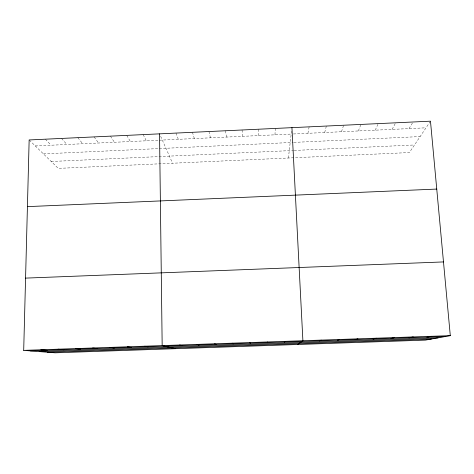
<?xml version="1.0" encoding="UTF-8"?>
<svg xmlns="http://www.w3.org/2000/svg" width="474" height="474" viewBox="0 0 474 474"><rect width="100%" height="100%" fill="white"/><g stroke="black" fill="none" stroke-linecap="round" stroke-linejoin="round"><path stroke-width="0.36" stroke-dasharray="2.37 1.78" d="M274.973 134.823L275.276 128.436M288.405 158.008L291.522 131.221M307.928 133.295L309.137 126.848M324.702 132.519L326.367 126.043M341.505 131.736L343.632 125.237M358.344 130.954L360.933 124.431M375.212 130.172L378.264 123.619M392.111 129.39L395.636 122.807M409.044 128.602L413.038 121.99M430.475 121.178L409.382 152.563L58.266 168.377L29.151 139.948M35.301 145.951L158.666 140.221M159.394 140.191L291.19 134.071M293.376 133.97L426.013 127.814M43.424 153.884L158.6 148.593M159.335 148.563L293.139 142.413M293.874 142.384L420.118 136.583M51.216 161.492L293.501 150.477M294.212 150.442L414.477 144.979M45.344 139.19L51.074 145.216M61.567 138.432L66.875 144.481M77.819 137.667L82.707 143.746M94.101 136.909L98.568 143.012M110.418 136.145L114.453 142.277M126.765 135.38L130.374 141.536M143.142 134.616L146.324 140.796M160.65 136.328L172.572 163.228M175.984 133.076L178.307 139.315M192.456 132.305L194.346 138.568M208.957 131.535L210.409 137.821M225.488 130.765L226.507 137.075M242.054 129.989L242.635 136.328M258.65 129.212L258.786 135.576"/><path stroke-width="0.71" d="M23.7 350.375L29.151 139.948L430.475 121.178L450.3 335.645L425.403 340.113L55.091 352.822L23.7 350.375L450.3 335.645M267.401 342.72L267.502 341.955M284.584 342.127L285.182 341.345M297.719 344.497L302.898 340.735L291.937 127.654M319.571 340.919L321.188 340.101M337.375 340.308L339.514 339.467M355.222 339.692L357.882 338.833M373.103 339.076L376.291 338.199M391.02 338.454L394.735 337.565M408.979 337.838L413.215 336.925M426.967 337.215L431.737 336.285M27.427 206.628L436.75 189.067M25.572 278.114L443.486 261.926M30.366 350.896L444.997 336.593M39.152 351.578L438.029 337.849M47.536 352.235L431.381 339.04M40.888 349.782L47.086 350.322M58.112 349.184L63.836 349.741M75.366 348.591L80.616 349.16M92.661 347.993L97.431 348.58M109.986 347.395L114.275 347.999M127.346 346.796L131.156 347.418M144.742 346.198L148.072 346.838M175.558 348.692L162.173 345.593L159.548 133.846M179.64 344.989L181.998 345.664M197.143 344.385L199.009 345.078M214.681 343.78L216.061 344.491M232.248 343.176L233.137 343.905M249.857 342.566L250.254 343.312"/></g></svg>
